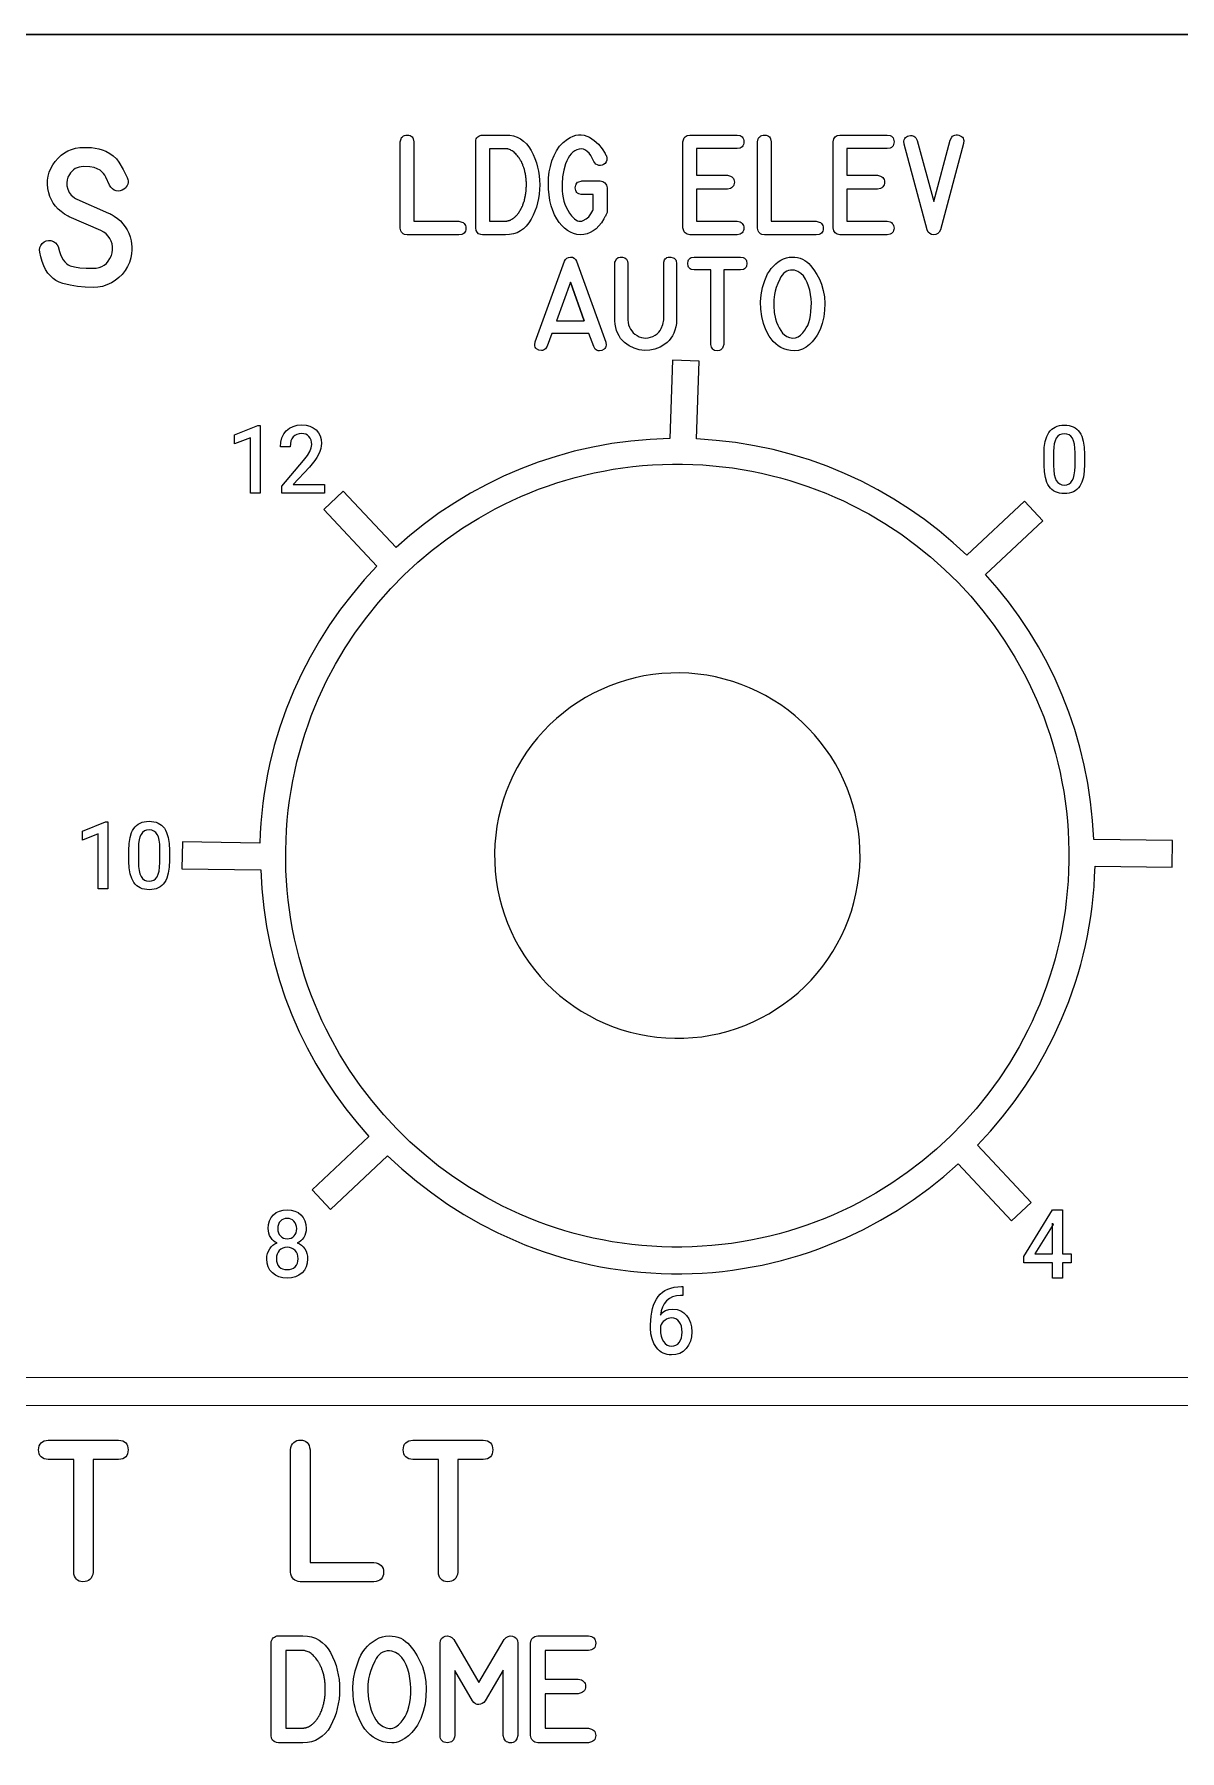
# Model space of a CAD drawing. Extents: x 27 to 704, y 10 to 614.
# Drawn here: x 449.6 to 486.9, y 85.5 to 141.4 of the extents above; entities that cross this region are included whole.
import ezdxf

# ---------------------------------------------------------------- set-up
doc = ezdxf.new("R2010")
doc.units = 0
for name, color, linetype in [('_BACKPANEL', 5, 'CONTINUOUS'), ('_ENGRAVING', 105, 'CONTINUOUS'), ('_TOPLAYER', 1, 'CONTINUOUS')]:
    doc.layers.add(name, color=color, linetype=linetype)

msp = doc.modelspace()

# ---------------------------------------------------------------- linework, layer by layer
at = {"layer": '_BACKPANEL'}
msp.add_lwpolyline([(526.256, 141.41), (526.256, 136.704), (526.256, 127.292), (526.256, 117.879), (526.256, 19.048), (526.256, 9.635), (203.984, 9.635), (203.984, 19.048), (203.984, 117.879), (203.984, 127.292), (203.984, 136.704), (203.984, 141.41)], close=True, dxfattribs=at)
msp.add_lwpolyline([(470.604, 120.616, 0.414214), (464.573, 114.748, 0.414214), (470.44, 108.717, 0.414214), (476.471, 114.585, 0.414214)], format="xyb", close=True, dxfattribs=at)
at = {"layer": '_ENGRAVING'}
for points in [[(461.726, 134.878), (461.638, 134.897), (461.602, 134.915), (461.572, 134.94), (461.546, 134.97), (461.526, 135.007), (461.5, 135.099), (461.5, 137.907), (461.527, 138.007), (461.548, 138.046), (461.575, 138.077), (461.606, 138.102), (461.643, 138.119), (461.685, 138.129), (461.732, 138.131), (461.779, 138.127), (461.82, 138.116), (461.855, 138.098), (461.885, 138.073), (461.909, 138.042), (461.928, 138.004), (461.948, 137.907), (461.948, 135.321), (463.414, 135.323), (463.512, 135.299), (463.551, 135.279), (463.582, 135.253), (463.607, 135.222), (463.624, 135.185), (463.634, 135.143), (463.637, 135.095), (463.633, 135.047), (463.622, 135.006), (463.604, 134.97), (463.58, 134.94), (463.548, 134.915), (463.51, 134.897), (463.412, 134.878)], [(464.182, 138.132), (464.93, 138.132), (465.065, 138.124), (465.191, 138.1), (465.308, 138.061), (465.417, 138.005), (465.517, 137.934), (465.609, 137.846), (465.691, 137.743), (465.765, 137.624), (465.83, 137.495), (465.887, 137.364), (465.934, 137.229), (465.973, 137.09), (466.004, 136.949), (466.026, 136.805), (466.039, 136.657), (466.043, 136.506), (466.039, 136.355), (466.025, 136.207), (466.004, 136.063), (465.973, 135.922), (465.934, 135.783), (465.886, 135.648), (465.829, 135.517), (465.764, 135.388), (465.69, 135.269), (465.607, 135.166), (465.516, 135.078), (465.416, 135.007), (465.308, 134.951), (465.19, 134.912), (465.064, 134.888), (464.93, 134.88), (464.182, 134.88), (464.185, 134.88), (464.182, 134.88), (464.124, 134.889), (464.052, 134.918), (464.001, 134.963), (463.971, 135.026), (463.961, 135.105), (463.959, 135.105), (463.961, 137.91), (463.959, 137.923), (463.965, 137.965), (463.979, 138.003), (464, 138.039), (464.028, 138.071), (464.062, 138.098), (464.099, 138.117), (464.14, 138.128), (464.183, 138.132)], [(467.41, 136.19), (467.395, 136.192), (467.311, 136.214), (467.277, 136.234), (467.25, 136.259), (467.229, 136.289), (467.214, 136.325), (467.202, 136.412), (467.214, 136.5), (467.229, 136.536), (467.25, 136.566), (467.277, 136.591), (467.311, 136.61), (467.395, 136.633), (467.41, 136.636), (467.424, 136.636), (468.01, 136.636), (468.054, 136.632), (468.096, 136.62), (468.133, 136.599), (468.168, 136.57), (468.197, 136.536), (468.217, 136.498), (468.23, 136.457), (468.234, 136.412), (468.234, 135.607), (468.215, 135.566), (468.204, 135.54), (468.193, 135.517), (468.18, 135.493), (468.167, 135.469), (468.156, 135.445), (468.143, 135.421), (468.129, 135.398), (468.05, 135.275), (467.966, 135.169), (467.877, 135.08), (467.784, 135.007), (467.686, 134.952), (467.583, 134.913), (467.476, 134.891), (467.364, 134.885), (467.252, 134.896), (467.144, 134.922), (467.041, 134.964), (466.943, 135.021), (466.849, 135.093), (466.76, 135.181), (466.675, 135.284), (466.595, 135.402), (466.526, 135.53), (466.466, 135.672), (466.416, 135.83), (466.376, 136.003), (466.346, 136.185), (466.329, 136.369), (466.325, 136.554), (466.333, 136.742), (466.355, 136.928), (466.391, 137.11), (466.442, 137.287), (466.508, 137.46), (466.591, 137.621), (466.692, 137.765), (466.811, 137.892), (466.948, 138), (467.039, 138.056), (467.129, 138.097), (467.219, 138.125), (467.308, 138.139), (467.397, 138.139), (467.485, 138.126), (467.572, 138.099), (467.659, 138.058), (467.821, 137.954), (467.962, 137.83), (468.08, 137.687), (468.177, 137.526), (468.189, 137.5), (468.199, 137.478), (468.212, 137.454), (468.229, 137.382), (468.228, 137.317), (468.209, 137.259), (468.17, 137.208), (468.123, 137.17), (468.074, 137.146), (468.023, 137.136), (467.97, 137.14), (467.919, 137.157), (467.875, 137.184), (467.836, 137.221), (467.804, 137.268), (467.755, 137.375), (467.704, 137.466), (467.649, 137.541), (467.591, 137.599), (467.529, 137.641), (467.465, 137.667), (467.396, 137.677), (467.325, 137.67), (467.254, 137.65), (467.187, 137.618), (467.126, 137.575), (467.068, 137.521), (467.016, 137.455), (466.968, 137.378), (466.924, 137.29), (466.886, 137.19), (466.825, 136.983), (466.786, 136.769), (466.769, 136.546), (466.773, 136.316), (466.784, 136.201), (466.803, 136.09), (466.83, 135.982), (466.864, 135.879), (466.906, 135.778), (466.956, 135.682), (467.013, 135.59), (467.078, 135.501), (467.173, 135.4), (467.22, 135.365), (467.268, 135.34), (467.316, 135.326), (467.365, 135.322), (467.413, 135.328), (467.462, 135.345), (467.555, 135.398), (467.637, 135.47), (467.709, 135.561), (467.77, 135.671), (467.788, 135.706), (467.788, 136.19)], [(472.468, 137.689), (471.152, 137.689), (471.152, 136.82), (472.155, 136.82), (472.254, 136.794), (472.293, 136.773), (472.324, 136.747), (472.349, 136.716), (472.366, 136.681), (472.377, 136.64), (472.38, 136.594), (472.376, 136.548), (472.366, 136.508), (472.348, 136.472), (472.323, 136.441), (472.292, 136.416), (472.253, 136.395), (472.155, 136.369), (471.152, 136.369), (471.152, 135.326), (472.468, 135.326), (472.566, 135.3), (472.605, 135.279), (472.636, 135.253), (472.661, 135.223), (472.678, 135.188), (472.688, 135.147), (472.692, 135.102), (472.688, 135.057), (472.678, 135.017), (472.661, 134.982), (472.636, 134.951), (472.605, 134.926), (472.566, 134.906), (472.468, 134.88), (470.931, 134.88), (470.842, 134.903), (470.806, 134.923), (470.775, 134.949), (470.75, 134.98), (470.73, 135.016), (470.705, 135.105), (470.705, 137.91), (470.731, 138.002), (470.751, 138.039), (470.777, 138.07), (470.808, 138.095), (470.843, 138.114), (470.931, 138.132), (472.468, 138.132), (472.566, 138.112), (472.604, 138.093), (472.636, 138.068), (472.66, 138.037), (472.678, 138), (472.688, 137.958), (472.691, 137.909), (472.688, 137.861), (472.677, 137.818), (472.659, 137.782), (472.635, 137.751), (472.604, 137.727), (472.565, 137.708)], [(473.359, 134.878), (473.272, 134.897), (473.236, 134.915), (473.205, 134.94), (473.179, 134.97), (473.159, 135.007), (473.133, 135.099), (473.133, 137.907), (473.16, 138.007), (473.182, 138.046), (473.208, 138.077), (473.24, 138.102), (473.276, 138.119), (473.318, 138.129), (473.365, 138.131), (473.412, 138.127), (473.453, 138.116), (473.489, 138.098), (473.519, 138.073), (473.543, 138.042), (473.561, 138.004), (473.581, 137.907), (473.581, 135.321), (475.047, 135.323), (475.146, 135.299), (475.184, 135.279), (475.216, 135.253), (475.24, 135.222), (475.257, 135.185), (475.267, 135.143), (475.27, 135.095), (475.266, 135.047), (475.255, 135.006), (475.238, 134.97), (475.213, 134.94), (475.181, 134.915), (475.143, 134.897), (475.046, 134.878)], [(477.355, 137.689), (476.039, 137.689), (476.039, 136.82), (477.043, 136.82), (477.141, 136.794), (477.18, 136.773), (477.212, 136.747), (477.236, 136.716), (477.254, 136.681), (477.264, 136.64), (477.267, 136.594), (477.264, 136.548), (477.253, 136.508), (477.235, 136.472), (477.211, 136.441), (477.179, 136.416), (477.141, 136.395), (477.043, 136.369), (476.039, 136.369), (476.039, 135.326), (477.355, 135.326), (477.453, 135.3), (477.492, 135.279), (477.523, 135.253), (477.548, 135.223), (477.565, 135.188), (477.576, 135.147), (477.579, 135.102), (477.576, 135.057), (477.565, 135.017), (477.548, 134.982), (477.523, 134.951), (477.492, 134.926), (477.453, 134.906), (477.355, 134.88), (475.818, 134.88), (475.73, 134.903), (475.693, 134.923), (475.663, 134.949), (475.637, 134.98), (475.617, 135.016), (475.593, 135.105), (475.593, 137.91), (475.618, 138.002), (475.639, 138.039), (475.664, 138.07), (475.695, 138.095), (475.731, 138.114), (475.818, 138.132), (477.355, 138.132), (477.453, 138.112), (477.492, 138.093), (477.523, 138.068), (477.548, 138.037), (477.565, 138), (477.575, 137.958), (477.579, 137.909), (477.575, 137.861), (477.564, 137.818), (477.547, 137.782), (477.522, 137.751), (477.491, 137.727), (477.453, 137.708)], [(477.903, 137.832), (477.901, 137.934), (477.911, 137.977), (477.928, 138.014), (477.951, 138.046), (477.982, 138.072), (478.019, 138.093), (478.064, 138.108), (478.11, 138.117), (478.153, 138.117), (478.192, 138.11), (478.228, 138.094), (478.26, 138.07), (478.289, 138.037), (478.336, 137.948), (478.871, 135.966), (479.41, 137.967), (479.458, 138.057), (479.487, 138.09), (479.52, 138.113), (479.557, 138.129), (479.597, 138.135), (479.641, 138.134), (479.689, 138.123), (479.735, 138.107), (479.773, 138.085), (479.804, 138.058), (479.827, 138.026), (479.842, 137.99), (479.849, 137.949), (479.842, 137.851), (479.086, 135.045), (479.049, 134.973), (479.001, 134.922), (478.942, 134.891), (478.873, 134.881), (478.803, 134.89), (478.744, 134.92), (478.695, 134.969), (478.655, 135.039)], [(452.008, 135.591), (452.043, 135.575), (452.084, 135.555), (452.119, 135.535), (452.154, 135.514), (452.191, 135.492), (452.296, 135.416), (452.39, 135.334), (452.475, 135.244), (452.548, 135.147), (452.611, 135.043), (452.664, 134.932), (452.706, 134.814), (452.737, 134.689), (452.753, 134.588), (452.762, 134.486), (452.762, 134.382), (452.755, 134.276), (452.728, 134.128), (452.684, 133.984), (452.622, 133.847), (452.542, 133.715), (452.448, 133.594), (452.342, 133.487), (452.225, 133.395), (452.097, 133.317), (451.952, 133.251), (451.804, 133.203), (451.654, 133.175), (451.501, 133.165), (451.245, 133.174), (450.995, 133.199), (450.751, 133.24), (450.513, 133.298), (450.399, 133.338), (450.294, 133.392), (450.198, 133.46), (450.11, 133.542), (450.03, 133.638), (449.958, 133.748), (449.896, 133.871), (449.841, 134.009), (449.801, 134.16), (449.77, 134.317), (449.762, 134.395), (449.773, 134.468), (449.802, 134.536), (449.849, 134.6), (449.909, 134.652), (449.975, 134.685), (450.049, 134.699), (450.129, 134.694), (450.21, 134.667), (450.279, 134.621), (450.333, 134.557), (450.374, 134.475), (450.381, 134.455), (450.41, 134.34), (450.445, 134.237), (450.484, 134.147), (450.528, 134.068), (450.577, 134.002), (450.632, 133.948), (450.691, 133.907), (450.755, 133.877), (450.901, 133.837), (451.074, 133.809), (451.272, 133.794), (451.497, 133.792), (451.602, 133.799), (451.698, 133.818), (451.786, 133.85), (451.865, 133.895), (451.936, 133.953), (451.998, 134.023), (452.052, 134.107), (452.097, 134.203), (452.125, 134.295), (452.138, 134.389), (452.136, 134.485), (452.119, 134.583), (452.089, 134.678), (452.046, 134.764), (451.992, 134.842), (451.925, 134.912), (451.85, 134.966), (451.756, 135.017), (450.723, 135.47), (450.689, 135.488), (450.568, 135.558), (450.46, 135.636), (450.363, 135.721), (450.279, 135.812), (450.206, 135.911), (450.145, 136.016), (450.097, 136.129), (450.06, 136.249), (450.03, 136.39), (450.017, 136.527), (450.019, 136.661), (450.037, 136.791), (450.071, 136.917), (450.121, 137.04), (450.187, 137.159), (450.268, 137.274), (450.362, 137.381), (450.462, 137.473), (450.569, 137.551), (450.683, 137.615), (450.804, 137.664), (450.932, 137.7), (451.067, 137.721), (451.209, 137.728), (451.454, 137.721), (451.686, 137.678), (451.799, 137.649), (451.912, 137.605), (452.044, 137.533), (452.16, 137.449), (452.259, 137.353), (452.342, 137.244), (452.485, 137.005), (452.612, 136.746), (452.632, 136.688), (452.64, 136.635), (452.639, 136.584), (452.629, 136.536), (452.61, 136.49), (452.583, 136.441), (452.554, 136.405), (452.507, 136.365), (452.448, 136.331), (452.386, 136.311), (452.321, 136.306), (452.253, 136.316), (452.188, 136.339), (452.131, 136.376), (452.082, 136.428), (452.041, 136.494), (451.917, 136.759), (451.881, 136.823), (451.838, 136.882), (451.789, 136.935), (451.733, 136.983), (451.638, 137.035), (451.537, 137.072), (451.392, 137.097), (451.187, 137.103), (451.114, 137.098), (451.046, 137.086), (450.982, 137.065), (450.923, 137.036), (450.868, 137), (450.817, 136.956), (450.771, 136.904), (450.729, 136.845), (450.684, 136.761), (450.656, 136.672), (450.644, 136.579), (450.649, 136.481), (450.675, 136.364), (450.723, 136.261), (450.791, 136.172), (450.881, 136.097), (450.901, 136.083), (450.926, 136.068), (450.95, 136.057), (450.977, 136.046)], [(464.93, 135.328), (464.936, 135.328), (464.944, 135.328), (464.949, 135.328), (464.957, 135.329), (464.964, 135.33), (464.973, 135.331), (464.979, 135.332), (464.987, 135.332), (464.993, 135.333), (465.001, 135.334), (465.014, 135.337), (465.02, 135.34), (465.028, 135.344), (465.035, 135.344), (465.044, 135.347), (465.05, 135.348), (465.058, 135.351), (465.073, 135.358), (465.088, 135.364), (465.095, 135.367), (465.103, 135.371), (465.115, 135.378), (465.131, 135.386), (465.138, 135.39), (465.146, 135.396), (465.16, 135.405), (465.167, 135.409), (465.176, 135.415), (465.182, 135.42), (465.19, 135.426), (465.196, 135.43), (465.204, 135.436), (465.22, 135.448), (465.233, 135.461), (465.239, 135.467), (465.247, 135.475), (465.254, 135.482), (465.262, 135.49), (465.276, 135.502), (465.282, 135.509), (465.29, 135.517), (465.296, 135.524), (465.304, 135.533), (465.317, 135.548), (465.331, 135.566), (465.344, 135.583), (465.35, 135.592), (465.358, 135.601), (465.364, 135.61), (465.371, 135.62), (465.377, 135.63), (465.384, 135.64), (465.397, 135.66), (465.402, 135.67), (465.409, 135.68), (465.415, 135.691), (465.422, 135.701), (465.431, 135.721), (465.437, 135.733), (465.444, 135.745), (465.45, 135.756), (465.457, 135.768), (465.461, 135.779), (465.466, 135.791), (465.478, 135.815), (465.489, 135.841), (465.493, 135.853), (465.498, 135.866), (465.502, 135.879), (465.508, 135.893), (465.516, 135.918), (465.52, 135.931), (465.525, 135.945), (465.533, 135.972), (465.543, 135.999), (465.545, 136.013), (465.549, 136.028), (465.552, 136.041), (465.557, 136.057), (465.559, 136.068), (465.563, 136.084), (465.568, 136.114), (465.57, 136.127), (465.574, 136.142), (465.576, 136.156), (465.579, 136.171), (465.584, 136.201), (465.586, 136.215), (465.59, 136.231), (465.593, 136.261), (465.594, 136.275), (465.597, 136.292), (465.6, 136.322), (465.601, 136.352), (465.603, 136.384), (465.605, 136.414), (465.605, 136.429), (465.608, 136.446), (465.609, 136.459), (465.609, 136.476), (465.609, 136.49), (465.609, 136.506), (465.609, 136.521), (465.609, 136.536), (465.609, 136.551), (465.608, 136.568), (465.608, 136.582), (465.608, 136.598), (465.605, 136.63), (465.603, 136.658), (465.6, 136.692), (465.598, 136.72), (465.595, 136.751), (465.593, 136.765), (465.592, 136.781), (465.586, 136.811), (465.582, 136.824), (465.581, 136.84), (465.576, 136.87), (465.571, 136.9), (465.563, 136.928), (465.559, 136.955), (465.554, 136.969), (465.551, 136.984), (465.546, 136.998), (465.543, 137.013), (465.535, 137.04), (465.527, 137.067), (465.521, 137.079), (465.517, 137.092), (465.508, 137.119), (465.498, 137.144), (465.493, 137.156), (465.489, 137.17), (465.482, 137.181), (465.478, 137.194), (465.466, 137.217), (465.457, 137.24), (465.446, 137.264), (465.439, 137.274), (465.435, 137.284), (465.422, 137.306), (465.409, 137.327), (465.402, 137.337), (465.397, 137.348), (465.384, 137.367), (465.377, 137.376), (465.373, 137.386), (465.346, 137.422), (465.32, 137.457), (465.292, 137.489), (465.263, 137.519), (465.236, 137.546), (465.206, 137.57), (465.176, 137.594), (465.146, 137.614), (465.117, 137.632), (465.088, 137.646), (465.058, 137.657), (465.028, 137.668), (465.014, 137.672), (465.001, 137.678), (464.973, 137.683), (464.944, 137.684), (464.936, 137.684), (464.93, 137.684), (464.406, 137.684), (464.406, 135.328)], [(465.892, 131.394), (466.37, 132.707), (466.849, 134.021), (466.879, 134.08), (466.922, 134.123), (466.977, 134.148), (467.044, 134.158), (467.111, 134.15), (467.166, 134.124), (467.209, 134.081), (467.24, 134.021), (468.196, 131.386), (468.204, 131.29), (468.199, 131.25), (468.186, 131.213), (468.167, 131.182), (468.14, 131.155), (468.067, 131.115), (467.986, 131.1), (467.949, 131.104), (467.914, 131.116), (467.882, 131.135), (467.853, 131.162), (467.801, 131.24), (467.647, 131.666), (466.433, 131.666), (466.284, 131.251), (466.231, 131.172), (466.201, 131.145), (466.168, 131.126), (466.133, 131.115), (466.096, 131.111), (466.013, 131.128), (465.939, 131.169), (465.913, 131.195), (465.895, 131.227), (465.883, 131.262), (465.879, 131.302)], [(470.498, 132.112), (470.498, 132.082), (470.492, 131.993), (470.472, 131.882), (470.445, 131.78), (470.41, 131.684), (470.367, 131.596), (470.316, 131.516), (470.258, 131.443), (470.192, 131.378), (470.118, 131.32), (469.959, 131.226), (469.796, 131.161), (469.627, 131.125), (469.453, 131.117), (469.28, 131.139), (469.115, 131.189), (468.957, 131.267), (468.807, 131.374), (468.738, 131.438), (468.678, 131.51), (468.625, 131.588), (468.581, 131.673), (468.546, 131.765), (468.519, 131.863), (468.5, 131.969), (468.489, 132.082), (468.489, 132.112), (468.489, 133.949), (468.493, 133.991), (468.506, 134.029), (468.547, 134.096), (468.601, 134.139), (468.666, 134.158), (468.743, 134.153), (468.816, 134.128), (468.868, 134.086), (468.899, 134.026), (468.909, 133.949), (468.909, 132.112), (468.919, 132.029), (468.937, 131.951), (468.962, 131.879), (468.996, 131.812), (469.038, 131.751), (469.087, 131.695), (469.145, 131.644), (469.211, 131.599), (469.281, 131.562), (469.353, 131.536), (469.425, 131.522), (469.498, 131.518), (469.572, 131.525), (469.646, 131.544), (469.722, 131.573), (469.799, 131.614), (469.864, 131.658), (469.919, 131.708), (469.965, 131.764), (470.002, 131.826), (470.054, 131.962), (470.079, 132.112), (470.079, 133.949), (470.082, 133.989), (470.109, 134.068), (470.13, 134.098), (470.155, 134.122), (470.186, 134.14), (470.221, 134.151), (470.307, 134.155), (470.39, 134.135), (470.423, 134.117), (470.45, 134.094), (470.471, 134.066), (470.486, 134.032), (470.498, 133.949)], [(471.617, 131.315), (471.617, 133.737), (471.07, 133.737), (470.979, 133.757), (470.943, 133.775), (470.914, 133.798), (470.891, 133.827), (470.875, 133.861), (470.862, 133.947), (470.875, 134.032), (470.892, 134.067), (470.914, 134.096), (470.944, 134.12), (470.979, 134.138), (471.07, 134.158), (472.582, 134.158), (472.672, 134.138), (472.708, 134.12), (472.737, 134.097), (472.759, 134.068), (472.775, 134.033), (472.789, 133.947), (472.776, 133.861), (472.76, 133.826), (472.737, 133.797), (472.708, 133.774), (472.673, 133.756), (472.582, 133.737), (472.037, 133.737), (472.037, 131.315), (472.01, 131.222), (471.99, 131.186), (471.965, 131.157), (471.935, 131.134), (471.9, 131.118), (471.817, 131.106), (471.735, 131.12), (471.702, 131.137), (471.674, 131.16), (471.652, 131.189), (471.635, 131.224)], [(475.215, 133.28), (475.273, 133.072), (475.31, 132.859), (475.325, 132.643), (475.319, 132.423), (475.291, 132.206), (475.241, 131.999), (475.169, 131.801), (475.075, 131.613), (475.003, 131.503), (474.918, 131.402), (474.822, 131.309), (474.713, 131.225), (474.595, 131.158), (474.472, 131.118), (474.342, 131.103), (474.206, 131.113), (474.097, 131.138), (473.994, 131.173), (473.898, 131.217), (473.808, 131.271), (473.725, 131.334), (473.648, 131.408), (473.578, 131.491), (473.515, 131.584), (473.408, 131.786), (473.326, 131.998), (473.27, 132.222), (473.24, 132.457), (473.235, 132.695), (473.255, 132.931), (473.3, 133.164), (473.37, 133.393), (473.414, 133.503), (473.464, 133.606), (473.521, 133.7), (473.583, 133.787), (473.652, 133.866), (473.727, 133.937), (473.808, 134.001), (473.895, 134.056), (473.984, 134.101), (474.075, 134.132), (474.168, 134.151), (474.263, 134.158), (474.353, 134.153), (474.438, 134.14), (474.519, 134.119), (474.596, 134.089), (474.669, 134.05), (474.737, 134.002), (474.802, 133.946), (474.862, 133.881), (474.971, 133.74), (475.066, 133.593), (475.148, 133.439)], [(474.275, 133.734), (474.208, 133.73), (474.146, 133.716), (474.088, 133.693), (474.034, 133.661), (473.984, 133.619), (473.939, 133.568), (473.897, 133.509), (473.86, 133.439), (473.796, 133.297), (473.745, 133.166), (473.707, 133.045), (473.682, 132.936), (473.663, 132.768), (473.661, 132.568), (473.68, 132.353), (473.724, 132.141), (473.755, 132.038), (473.793, 131.94), (473.837, 131.848), (473.889, 131.761), (473.948, 131.683), (474.016, 131.62), (474.093, 131.571), (474.178, 131.537), (474.279, 131.517), (474.372, 131.525), (474.459, 131.559), (474.538, 131.619), (474.609, 131.695), (474.671, 131.772), (474.723, 131.852), (474.767, 131.934), (474.803, 132.027), (474.833, 132.133), (474.857, 132.252), (474.875, 132.384), (474.885, 132.524), (474.886, 132.663), (474.878, 132.802), (474.861, 132.941), (474.835, 133.077), (474.798, 133.205), (474.752, 133.327), (474.695, 133.442), (474.627, 133.543), (474.545, 133.624), (474.451, 133.685), (474.343, 133.726)], [(467.495, 132.085), (467.042, 133.337), (466.586, 132.085)], [(467.042, 133.337), (467.495, 132.085)], [(470.362, 130.799), (470.28, 128.247), (469.64, 128.221), (469.009, 128.166), (468.386, 128.082), (467.773, 127.971), (467.169, 127.833), (466.576, 127.668), (465.995, 127.477), (465.425, 127.261), (464.867, 127.02), (464.323, 126.756), (463.792, 126.468), (463.276, 126.157), (462.774, 125.824), (462.289, 125.47), (461.819, 125.095), (461.367, 124.699), (459.644, 126.538), (459.009, 125.941), (460.743, 124.093), (460.327, 123.642), (459.932, 123.173), (459.557, 122.687), (459.204, 122.184), (458.874, 121.665), (458.566, 121.13), (458.283, 120.581), (458.024, 120.017), (457.79, 119.44), (457.583, 118.849), (457.402, 118.247), (457.249, 117.633), (457.183, 117.322), (457.124, 117.008), (457.073, 116.692), (457.029, 116.373), (456.992, 116.051), (456.963, 115.728), (456.941, 115.402), (456.928, 115.074), (454.408, 115.112), (454.394, 114.241), (456.961, 114.202), (456.996, 113.58), (457.058, 112.966), (457.148, 112.36), (457.263, 111.763), (457.404, 111.175), (457.57, 110.598), (457.76, 110.031), (457.974, 109.476), (458.212, 108.933), (458.473, 108.403), (458.755, 107.886), (459.06, 107.382), (459.386, 106.893), (459.732, 106.419), (460.098, 105.961), (460.484, 105.518), (458.632, 103.782), (459.229, 103.147), (461.089, 104.893), (461.55, 104.467), (462.029, 104.063), (462.527, 103.68), (463.042, 103.319), (463.573, 102.982), (464.121, 102.669), (464.684, 102.381), (465.262, 102.118), (465.556, 101.997), (465.854, 101.883), (466.155, 101.775), (466.459, 101.674), (466.767, 101.581), (467.077, 101.494), (467.391, 101.415), (467.707, 101.344), (468.027, 101.279), (468.349, 101.223), (468.674, 101.174), (469.001, 101.133), (469.331, 101.1), (469.663, 101.075), (469.997, 101.058), (470.334, 101.049), (470.67, 101.048), (471.005, 101.056), (471.337, 101.072), (471.667, 101.096), (471.995, 101.128), (472.321, 101.168), (472.644, 101.216), (472.964, 101.271), (473.282, 101.334), (473.597, 101.404), (473.91, 101.482), (474.219, 101.566), (474.526, 101.658), (474.829, 101.757), (475.13, 101.863), (475.427, 101.976), (476.011, 102.222), (476.582, 102.494), (477.137, 102.791), (477.678, 103.113), (478.202, 103.458), (478.709, 103.826), (479.199, 104.217), (479.671, 104.628), (481.408, 102.778), (482.043, 103.375), (480.297, 105.235), (480.715, 105.688), (481.114, 106.16), (481.491, 106.649), (481.846, 107.156), (482.179, 107.678), (482.488, 108.217), (482.773, 108.77), (483.033, 109.338), (483.267, 109.92), (483.475, 110.514), (483.569, 110.816), (483.656, 111.121), (483.735, 111.429), (483.808, 111.739), (483.874, 112.053), (483.932, 112.369), (483.983, 112.688), (484.026, 113.009), (484.062, 113.333), (484.09, 113.659), (484.11, 113.987), (484.123, 114.318), (486.636, 114.289), (486.646, 115.16), (484.078, 115.19), (484.041, 115.808), (483.976, 116.418), (483.885, 117.021), (483.769, 117.614), (483.627, 118.198), (483.461, 118.772), (483.27, 119.334), (483.056, 119.886), (482.819, 120.426), (482.559, 120.953), (482.277, 121.467), (481.974, 121.968), (481.65, 122.454), (481.305, 122.925), (480.94, 123.381), (480.556, 123.821), (482.42, 125.571), (481.823, 126.206), (479.947, 124.446), (479.506, 124.853), (479.048, 125.24), (478.573, 125.607), (478.082, 125.953), (477.575, 126.277), (477.053, 126.579), (476.517, 126.858), (475.967, 127.113), (475.405, 127.344), (474.829, 127.551), (474.242, 127.732), (473.644, 127.887), (473.035, 128.015), (472.416, 128.116), (471.788, 128.189), (471.15, 128.233), (471.232, 130.772)], [(456.943, 126.465), (456.625, 126.465), (456.625, 128.276), (456.105, 128.074), (456.105, 128.372), (456.868, 128.674), (456.943, 128.674)], [(459.031, 126.465), (457.642, 126.465), (457.642, 126.702), (458.352, 127.533), (458.481, 127.698), (458.562, 127.828), (458.605, 127.942), (458.62, 128.058), (458.614, 128.132), (458.598, 128.199), (458.57, 128.259), (458.531, 128.312), (458.484, 128.355), (458.428, 128.385), (458.365, 128.404), (458.295, 128.41), (458.211, 128.403), (458.136, 128.383), (458.072, 128.35), (458.018, 128.304), (457.975, 128.243), (457.944, 128.168), (457.926, 128.078), (457.919, 127.974), (457.603, 127.974), (457.615, 128.133), (457.65, 128.275), (457.709, 128.398), (457.792, 128.502), (457.894, 128.586), (458.012, 128.645), (458.146, 128.681), (458.295, 128.693), (458.435, 128.683), (458.559, 128.652), (458.669, 128.6), (458.763, 128.528), (458.839, 128.438), (458.894, 128.336), (458.926, 128.22), (458.937, 128.09), (458.931, 128.007), (458.913, 127.919), (458.882, 127.828), (458.84, 127.733), (458.785, 127.635), (458.718, 127.533), (458.547, 127.318), (458.011, 126.747), (459.031, 126.747)], [(483.783, 127.413), (483.773, 127.188), (483.743, 126.993), (483.693, 126.829), (483.661, 126.757), (483.624, 126.694), (483.581, 126.638), (483.533, 126.589), (483.479, 126.548), (483.419, 126.514), (483.354, 126.488), (483.283, 126.469), (483.206, 126.458), (483.124, 126.454), (483.043, 126.458), (482.967, 126.469), (482.897, 126.487), (482.832, 126.513), (482.773, 126.546), (482.719, 126.586), (482.671, 126.633), (482.628, 126.688), (482.59, 126.75), (482.557, 126.819), (482.506, 126.977), (482.474, 127.163), (482.461, 127.377), (482.461, 127.735), (482.471, 127.958), (482.501, 128.15), (482.551, 128.313), (482.583, 128.384), (482.621, 128.446), (482.663, 128.502), (482.712, 128.55), (482.766, 128.59), (482.825, 128.623), (482.891, 128.649), (482.962, 128.667), (483.039, 128.679), (483.121, 128.682), (483.203, 128.679), (483.279, 128.668), (483.349, 128.65), (483.414, 128.625), (483.474, 128.593), (483.528, 128.554), (483.576, 128.507), (483.619, 128.454), (483.656, 128.393), (483.689, 128.323), (483.74, 128.159), (483.771, 127.962), (483.783, 127.732)], [(483.471, 127.78), (483.466, 127.934), (483.45, 128.065), (483.424, 128.173), (483.386, 128.257), (483.338, 128.321), (483.278, 128.366), (483.205, 128.394), (483.121, 128.403), (483.038, 128.394), (482.966, 128.367), (482.907, 128.321), (482.859, 128.258), (482.822, 128.177), (482.796, 128.079), (482.78, 127.963), (482.773, 127.83), (482.773, 127.371), (482.779, 127.215), (482.795, 127.082), (482.823, 126.972), (482.861, 126.884), (482.911, 126.818), (482.971, 126.77), (483.042, 126.742), (483.124, 126.732), (483.205, 126.741), (483.275, 126.768), (483.334, 126.813), (483.382, 126.876), (483.419, 126.959), (483.447, 127.064), (483.464, 127.191), (483.471, 127.341)], [(470.696, 127.413), (471.025, 127.405), (471.352, 127.388), (471.677, 127.363), (471.999, 127.33), (472.319, 127.289), (472.636, 127.24), (472.951, 127.184), (473.263, 127.119), (473.572, 127.048), (473.878, 126.969), (474.181, 126.882), (474.481, 126.789), (474.777, 126.688), (475.07, 126.58), (475.36, 126.466), (475.646, 126.344), (475.929, 126.216), (476.208, 126.081), (476.754, 125.793), (477.283, 125.479), (477.796, 125.14), (478.291, 124.778), (478.767, 124.393), (479.224, 123.986), (479.661, 123.558), (480.077, 123.11), (480.471, 122.642), (480.843, 122.155), (481.191, 121.651), (481.516, 121.129), (481.815, 120.591), (481.956, 120.316), (482.089, 120.037), (482.216, 119.755), (482.337, 119.469), (482.45, 119.18), (482.557, 118.887), (482.657, 118.591), (482.749, 118.292), (482.834, 117.99), (482.912, 117.685), (482.983, 117.376), (483.046, 117.066), (483.102, 116.752), (483.15, 116.436), (483.19, 116.118), (483.222, 115.797), (483.246, 115.474), (483.262, 115.148), (483.27, 114.821), (483.27, 114.492), (483.261, 114.162), (483.244, 113.835), (483.219, 113.511), (483.186, 113.188), (483.145, 112.869), (483.096, 112.551), (483.04, 112.237), (482.976, 111.925), (482.904, 111.616), (482.825, 111.31), (482.739, 111.007), (482.645, 110.707), (482.544, 110.411), (482.437, 110.117), (482.322, 109.828), (482.2, 109.542), (482.072, 109.259), (481.938, 108.98), (481.649, 108.435), (481.334, 107.905), (480.996, 107.392), (480.634, 106.897), (480.249, 106.421), (479.842, 105.964), (479.414, 105.528), (478.965, 105.112), (478.497, 104.718), (478.01, 104.346), (477.506, 103.997), (476.984, 103.673), (476.446, 103.374), (476.171, 103.234), (475.892, 103.1), (475.61, 102.973), (475.324, 102.853), (475.035, 102.739), (474.742, 102.632), (474.446, 102.533), (474.147, 102.44), (473.844, 102.355), (473.539, 102.277), (473.231, 102.206), (472.92, 102.143), (472.607, 102.088), (472.291, 102.04), (471.972, 102), (471.651, 101.968), (471.328, 101.943), (471.003, 101.927), (470.675, 101.919), (470.346, 101.92), (470.017, 101.928), (469.69, 101.945), (469.365, 101.97), (469.043, 102.003), (468.723, 102.044), (468.406, 102.093), (468.091, 102.15), (467.779, 102.214), (467.47, 102.285), (467.164, 102.364), (466.861, 102.451), (466.562, 102.544), (466.265, 102.645), (465.972, 102.753), (465.682, 102.867), (465.396, 102.989), (465.114, 103.117), (464.835, 103.252), (464.289, 103.541), (463.759, 103.855), (463.247, 104.193), (462.752, 104.555), (462.276, 104.94), (461.819, 105.347), (461.382, 105.775), (460.966, 106.223), (460.572, 106.691), (460.2, 107.178), (459.852, 107.682), (459.528, 108.204), (459.228, 108.742), (459.088, 109.017), (458.954, 109.296), (458.827, 109.578), (458.707, 109.864), (458.594, 110.153), (458.487, 110.446), (458.387, 110.742), (458.295, 111.041), (458.209, 111.343), (458.131, 111.649), (458.061, 111.957), (457.998, 112.268), (457.942, 112.581), (457.894, 112.897), (457.854, 113.216), (457.822, 113.536), (457.798, 113.86), (457.782, 114.185), (457.774, 114.512), (457.774, 114.842), (457.783, 115.171), (457.8, 115.498), (457.825, 115.822), (457.858, 116.145), (457.899, 116.465), (457.948, 116.782), (458.004, 117.097), (458.068, 117.408), (458.14, 117.717), (458.219, 118.023), (458.305, 118.326), (458.399, 118.626), (458.5, 118.923), (458.607, 119.216), (458.722, 119.506), (458.843, 119.792), (458.971, 120.074), (459.106, 120.353), (459.395, 120.899), (459.709, 121.428), (460.048, 121.941), (460.41, 122.436), (460.795, 122.912), (461.201, 123.369), (461.629, 123.806), (462.078, 124.222), (462.546, 124.616), (463.032, 124.987), (463.537, 125.336), (464.059, 125.66), (464.597, 125.959), (464.871, 126.1), (465.15, 126.233), (465.432, 126.36), (465.718, 126.481), (466.008, 126.594), (466.3, 126.701), (466.596, 126.8), (466.896, 126.893), (467.198, 126.978), (467.503, 127.056), (467.811, 127.127), (468.122, 127.19), (468.435, 127.246), (468.751, 127.293), (469.07, 127.333), (469.391, 127.366), (469.714, 127.39), (470.039, 127.406), (470.367, 127.414)], [(451.984, 113.585), (451.671, 113.585), (451.671, 115.371), (451.158, 115.173), (451.158, 115.466), (451.911, 115.764), (451.984, 115.764)], [(453.988, 114.514), (453.978, 114.289), (453.948, 114.094), (453.898, 113.929), (453.866, 113.858), (453.828, 113.795), (453.786, 113.739), (453.737, 113.69), (453.683, 113.649), (453.623, 113.615), (453.558, 113.589), (453.487, 113.57), (453.411, 113.559), (453.328, 113.555), (453.247, 113.559), (453.172, 113.57), (453.102, 113.588), (453.037, 113.614), (452.978, 113.647), (452.924, 113.687), (452.875, 113.734), (452.832, 113.789), (452.795, 113.851), (452.762, 113.92), (452.71, 114.078), (452.679, 114.264), (452.666, 114.478), (452.666, 114.836), (452.676, 115.059), (452.706, 115.251), (452.756, 115.414), (452.788, 115.484), (452.825, 115.547), (452.868, 115.603), (452.916, 115.65), (452.97, 115.691), (453.03, 115.724), (453.095, 115.75), (453.166, 115.768), (453.243, 115.779), (453.326, 115.783), (453.407, 115.78), (453.483, 115.769), (453.554, 115.751), (453.619, 115.726), (453.678, 115.694), (453.732, 115.655), (453.781, 115.608), (453.823, 115.555), (453.861, 115.494), (453.894, 115.424), (453.944, 115.26), (453.976, 115.063), (453.988, 114.832)], [(453.676, 114.881), (453.671, 115.035), (453.655, 115.166), (453.628, 115.274), (453.591, 115.358), (453.543, 115.422), (453.482, 115.467), (453.41, 115.495), (453.326, 115.504), (453.242, 115.495), (453.171, 115.468), (453.111, 115.422), (453.064, 115.359), (453.027, 115.278), (453.001, 115.18), (452.984, 115.064), (452.978, 114.931), (452.978, 114.472), (452.984, 114.316), (453, 114.183), (453.027, 114.073), (453.066, 113.985), (453.115, 113.919), (453.175, 113.871), (453.246, 113.843), (453.328, 113.833), (453.409, 113.842), (453.479, 113.869), (453.538, 113.914), (453.586, 113.977), (453.624, 114.06), (453.651, 114.165), (453.669, 114.292), (453.676, 114.442)], [(458.442, 102.524), (458.436, 102.443), (458.421, 102.367), (458.395, 102.295), (458.358, 102.227), (458.314, 102.168), (458.264, 102.119), (458.209, 102.08), (458.149, 102.052), (458.219, 102.021), (458.283, 101.979), (458.341, 101.925), (458.392, 101.859), (458.434, 101.785), (458.464, 101.706), (458.482, 101.622), (458.488, 101.534), (458.477, 101.398), (458.442, 101.276), (458.385, 101.169), (458.304, 101.076), (458.205, 101.002), (458.092, 100.948), (457.964, 100.916), (457.822, 100.906), (457.679, 100.916), (457.551, 100.948), (457.438, 101.002), (457.34, 101.077), (457.26, 101.17), (457.203, 101.277), (457.168, 101.398), (457.157, 101.534), (457.163, 101.622), (457.18, 101.705), (457.21, 101.785), (457.251, 101.859), (457.301, 101.926), (457.358, 101.981), (457.421, 102.023), (457.491, 102.054), (457.432, 102.081), (457.377, 102.12), (457.328, 102.169), (457.285, 102.228), (457.25, 102.296), (457.224, 102.367), (457.209, 102.444), (457.204, 102.524), (457.214, 102.657), (457.247, 102.775), (457.3, 102.879), (457.375, 102.969), (457.467, 103.041), (457.572, 103.092), (457.69, 103.123), (457.822, 103.134), (457.953, 103.123), (458.072, 103.092), (458.177, 103.041), (458.27, 102.968), (458.345, 102.879), (458.399, 102.775), (458.431, 102.657)], [(457.822, 102.854), (457.757, 102.849), (457.698, 102.832), (457.646, 102.804), (457.6, 102.765), (457.563, 102.716), (457.537, 102.659), (457.521, 102.594), (457.516, 102.52), (457.521, 102.449), (457.537, 102.385), (457.562, 102.329), (457.599, 102.28), (457.644, 102.241), (457.696, 102.213), (457.756, 102.196), (457.822, 102.19), (457.889, 102.196), (457.949, 102.213), (458.001, 102.241), (458.046, 102.281), (458.083, 102.33), (458.109, 102.386), (458.124, 102.449), (458.13, 102.52), (458.124, 102.591), (458.108, 102.655), (458.081, 102.711), (458.043, 102.761), (457.996, 102.802), (457.944, 102.831), (457.886, 102.848)], [(483.059, 101.695), (483.344, 101.695), (483.344, 101.41), (483.059, 101.41), (483.059, 100.906), (482.737, 100.906), (482.737, 101.41), (481.801, 101.41), (481.801, 101.611), (482.735, 103.134), (483.059, 103.134)], [(482.157, 101.695), (482.737, 101.695), (482.737, 102.696), (482.763, 102.656)], [(458.176, 101.54), (458.17, 101.618), (458.152, 101.689), (458.121, 101.752), (458.078, 101.808), (458.025, 101.853), (457.964, 101.885), (457.896, 101.904), (457.82, 101.911), (457.744, 101.905), (457.676, 101.886), (457.616, 101.854), (457.565, 101.809), (457.523, 101.755), (457.493, 101.691), (457.475, 101.62), (457.469, 101.54), (457.475, 101.461), (457.492, 101.39), (457.521, 101.329), (457.561, 101.278), (457.612, 101.237), (457.673, 101.207), (457.743, 101.189), (457.822, 101.184), (457.901, 101.19), (457.971, 101.207), (458.031, 101.237), (458.083, 101.279), (458.124, 101.331), (458.153, 101.392), (458.171, 101.462)], [(470.707, 100.634), (470.707, 100.343), (470.63, 100.343), (470.493, 100.33), (470.371, 100.296), (470.264, 100.24), (470.171, 100.164), (470.095, 100.07), (470.037, 99.962), (469.997, 99.84), (469.975, 99.704), (470.007, 99.749), (470.044, 99.788), (470.087, 99.822), (470.135, 99.849), (470.248, 99.885), (470.382, 99.897), (470.514, 99.884), (470.632, 99.846), (470.736, 99.781), (470.826, 99.691), (470.899, 99.58), (470.951, 99.455), (470.982, 99.316), (470.992, 99.163), (470.981, 99), (470.948, 98.855), (470.892, 98.726), (470.814, 98.613), (470.717, 98.523), (470.662, 98.487), (470.604, 98.458), (470.477, 98.419), (470.335, 98.406), (470.26, 98.41), (470.189, 98.421), (470.122, 98.44), (470.059, 98.467), (469.999, 98.501), (469.943, 98.544), (469.89, 98.593), (469.841, 98.651), (469.759, 98.782), (469.7, 98.93), (469.665, 99.096), (469.653, 99.278), (469.653, 99.382), (469.657, 99.528), (469.669, 99.665), (469.688, 99.794), (469.715, 99.913), (469.749, 100.024), (469.791, 100.126), (469.841, 100.22), (469.899, 100.304), (469.965, 100.38), (470.039, 100.445), (470.121, 100.501), (470.212, 100.547), (470.312, 100.583), (470.42, 100.61), (470.536, 100.627), (470.661, 100.634)], [(470.339, 99.612), (470.279, 99.607), (470.221, 99.592), (470.166, 99.568), (470.113, 99.533), (470.065, 99.492), (470.025, 99.447), (469.994, 99.397), (469.97, 99.343), (469.97, 99.248), (469.977, 99.126), (469.997, 99.018), (470.03, 98.923), (470.076, 98.841), (470.131, 98.775), (470.193, 98.728), (470.261, 98.699), (470.335, 98.69), (470.41, 98.698), (470.478, 98.721), (470.537, 98.761), (470.587, 98.815), (470.627, 98.883), (470.656, 98.962), (470.674, 99.05), (470.679, 99.149), (470.673, 99.249), (470.656, 99.338), (470.626, 99.417), (470.585, 99.485), (470.535, 99.541), (470.477, 99.58), (470.411, 99.604)], [(450.87, 91.336), (450.87, 94.999), (450.044, 94.999), (449.97, 95.01), (449.906, 95.028), (449.852, 95.055), (449.807, 95.091), (449.773, 95.134), (449.749, 95.186), (449.734, 95.247), (449.729, 95.316), (449.734, 95.384), (449.749, 95.445), (449.774, 95.497), (449.808, 95.541), (449.853, 95.577), (449.907, 95.604), (449.97, 95.624), (450.044, 95.634), (452.33, 95.634), (452.403, 95.624), (452.466, 95.605), (452.52, 95.578), (452.564, 95.542), (452.598, 95.498), (452.622, 95.446), (452.637, 95.385), (452.642, 95.316), (452.638, 95.246), (452.623, 95.186), (452.599, 95.133), (452.565, 95.09), (452.521, 95.054), (452.467, 95.027), (452.404, 95.009), (452.33, 94.999), (451.506, 94.999), (451.506, 91.336), (451.489, 91.261), (451.465, 91.196), (451.435, 91.142), (451.397, 91.097), (451.352, 91.063), (451.299, 91.039), (451.24, 91.025), (451.173, 91.021), (451.107, 91.027), (451.049, 91.042), (450.999, 91.067), (450.957, 91.102), (450.924, 91.146), (450.898, 91.2), (450.88, 91.263)], [(458.248, 91.018), (458.183, 91.027), (458.124, 91.045), (458.073, 91.071), (458.03, 91.106), (457.993, 91.149), (457.964, 91.201), (457.943, 91.262), (457.928, 91.332), (457.928, 95.315), (457.944, 95.39), (457.967, 95.456), (457.997, 95.511), (458.034, 95.556), (458.079, 95.591), (458.131, 95.616), (458.191, 95.63), (458.257, 95.633), (458.324, 95.627), (458.382, 95.611), (458.432, 95.586), (458.475, 95.551), (458.509, 95.506), (458.535, 95.452), (458.553, 95.388), (458.564, 95.315), (458.564, 91.647), (460.643, 91.649), (460.718, 91.636), (460.783, 91.616), (460.837, 91.587), (460.882, 91.55), (460.917, 91.506), (460.941, 91.454), (460.955, 91.394), (460.959, 91.326), (460.954, 91.258), (460.938, 91.199), (460.913, 91.148), (460.878, 91.105), (460.833, 91.071), (460.779, 91.045), (460.715, 91.028), (460.641, 91.018)], [(462.743, 91.336), (462.743, 94.999), (461.916, 94.999), (461.842, 95.01), (461.778, 95.028), (461.724, 95.055), (461.68, 95.091), (461.645, 95.134), (461.621, 95.186), (461.606, 95.247), (461.602, 95.316), (461.607, 95.384), (461.622, 95.445), (461.646, 95.497), (461.681, 95.541), (461.725, 95.577), (461.779, 95.604), (461.842, 95.624), (461.916, 95.634), (464.202, 95.634), (464.275, 95.624), (464.338, 95.605), (464.392, 95.578), (464.436, 95.542), (464.47, 95.498), (464.494, 95.446), (464.509, 95.385), (464.514, 95.316), (464.51, 95.246), (464.495, 95.186), (464.471, 95.133), (464.437, 95.09), (464.393, 95.054), (464.339, 95.027), (464.276, 95.009), (464.202, 94.999), (463.378, 94.999), (463.378, 91.336), (463.361, 91.261), (463.338, 91.196), (463.307, 91.142), (463.269, 91.097), (463.224, 91.063), (463.171, 91.039), (463.112, 91.025), (463.046, 91.021), (462.979, 91.027), (462.921, 91.042), (462.871, 91.067), (462.83, 91.102), (462.796, 91.146), (462.77, 91.2), (462.752, 91.263)], [(457.534, 89.258), (458.335, 89.258), (458.48, 89.249), (458.615, 89.224), (458.741, 89.181), (458.857, 89.122), (458.964, 89.045), (459.062, 88.952), (459.151, 88.841), (459.23, 88.714), (459.299, 88.576), (459.36, 88.435), (459.411, 88.29), (459.453, 88.142), (459.485, 87.991), (459.509, 87.836), (459.523, 87.678), (459.527, 87.517), (459.523, 87.355), (459.509, 87.197), (459.485, 87.042), (459.453, 86.891), (459.411, 86.743), (459.359, 86.598), (459.299, 86.457), (459.229, 86.32), (459.15, 86.192), (459.061, 86.082), (458.963, 85.988), (458.856, 85.912), (458.74, 85.852), (458.614, 85.81), (458.479, 85.784), (458.335, 85.776), (457.534, 85.776), (457.538, 85.776), (457.534, 85.776), (457.473, 85.786), (457.396, 85.816), (457.341, 85.865), (457.308, 85.932), (457.298, 86.017), (457.296, 86.017), (457.298, 89.02), (457.296, 89.033), (457.303, 89.078), (457.317, 89.12), (457.34, 89.158), (457.37, 89.192), (457.407, 89.221), (457.446, 89.241), (457.489, 89.254), (457.536, 89.258)], [(462.222, 88.256), (462.288, 88.019), (462.33, 87.776), (462.347, 87.53), (462.34, 87.279), (462.309, 87.031), (462.252, 86.794), (462.17, 86.568), (462.062, 86.354), (461.98, 86.228), (461.883, 86.113), (461.773, 86.007), (461.649, 85.912), (461.515, 85.835), (461.445, 85.808), (461.374, 85.789), (461.301, 85.776), (461.226, 85.772), (461.071, 85.784), (460.946, 85.812), (460.829, 85.851), (460.719, 85.902), (460.616, 85.963), (460.521, 86.036), (460.434, 86.12), (460.354, 86.215), (460.282, 86.321), (460.217, 86.435), (460.16, 86.551), (460.11, 86.671), (460.067, 86.794), (460.031, 86.92), (460.003, 87.049), (459.982, 87.181), (459.968, 87.317), (459.963, 87.589), (459.985, 87.858), (460.037, 88.124), (460.116, 88.385), (460.167, 88.511), (460.224, 88.628), (460.289, 88.736), (460.36, 88.835), (460.439, 88.925), (460.524, 89.006), (460.616, 89.079), (460.716, 89.142), (460.817, 89.193), (460.921, 89.229), (461.027, 89.25), (461.136, 89.258), (461.238, 89.253), (461.335, 89.238), (461.428, 89.213), (461.516, 89.179), (461.599, 89.135), (461.677, 89.08), (461.75, 89.016), (461.819, 88.942), (461.944, 88.781), (462.053, 88.613), (462.145, 88.438)], [(465.332, 86.014), (465.303, 85.91), (465.281, 85.869), (465.253, 85.835), (465.22, 85.809), (465.183, 85.791), (465.14, 85.78), (465.091, 85.776), (465.043, 85.78), (465, 85.792), (464.962, 85.81), (464.93, 85.836), (464.903, 85.869), (464.881, 85.91), (464.852, 86.014), (464.852, 88.137), (464.269, 87.139), (464.221, 87.09), (464.17, 87.054), (464.117, 87.031), (464.061, 87.022), (464.005, 87.027), (463.952, 87.049), (463.903, 87.086), (463.856, 87.139), (463.276, 88.132), (463.278, 86.014), (463.268, 85.958), (463.252, 85.91), (463.231, 85.87), (463.203, 85.837), (463.169, 85.811), (463.13, 85.793), (463.084, 85.782), (463.032, 85.778), (462.981, 85.782), (462.936, 85.793), (462.897, 85.812), (462.864, 85.837), (462.838, 85.871), (462.818, 85.911), (462.804, 85.959), (462.797, 86.014), (462.797, 89.016), (462.813, 89.104), (462.847, 89.172), (462.899, 89.221), (462.969, 89.25), (463.045, 89.258), (463.116, 89.242), (463.183, 89.204), (463.244, 89.142), (464.062, 87.736), (464.888, 89.142), (464.949, 89.204), (465.015, 89.242), (465.086, 89.257), (465.161, 89.249), (465.23, 89.22), (465.282, 89.171), (465.315, 89.104), (465.332, 89.016)], [(467.627, 88.783), (466.218, 88.783), (466.218, 87.853), (467.292, 87.853), (467.398, 87.825), (467.439, 87.802), (467.473, 87.775), (467.499, 87.742), (467.518, 87.704), (467.529, 87.66), (467.533, 87.611), (467.529, 87.562), (467.518, 87.519), (467.499, 87.48), (467.472, 87.448), (467.439, 87.42), (467.397, 87.398), (467.292, 87.37), (466.218, 87.37), (466.218, 86.253), (467.627, 86.253), (467.732, 86.225), (467.773, 86.203), (467.807, 86.176), (467.833, 86.143), (467.852, 86.105), (467.863, 86.062), (467.867, 86.014), (467.863, 85.965), (467.852, 85.922), (467.833, 85.884), (467.807, 85.852), (467.773, 85.825), (467.732, 85.803), (467.627, 85.776), (465.981, 85.776), (465.887, 85.801), (465.848, 85.822), (465.815, 85.85), (465.787, 85.883), (465.766, 85.922), (465.74, 86.017), (465.74, 89.02), (465.767, 89.119), (465.789, 89.158), (465.816, 89.191), (465.849, 89.218), (465.888, 89.238), (465.932, 89.251), (465.981, 89.258), (467.627, 89.258), (467.683, 89.25), (467.732, 89.236), (467.773, 89.215), (467.807, 89.189), (467.833, 89.156), (467.852, 89.116), (467.863, 89.071), (467.866, 89.019), (467.862, 88.967), (467.851, 88.922), (467.832, 88.883), (467.806, 88.85), (467.772, 88.824), (467.731, 88.804), (467.683, 88.79)], [(458.335, 86.255), (458.342, 86.255), (458.351, 86.255), (458.357, 86.256), (458.364, 86.257), (458.372, 86.258), (458.381, 86.258), (458.388, 86.259), (458.397, 86.26), (458.403, 86.261), (458.412, 86.262), (458.425, 86.265), (458.432, 86.268), (458.441, 86.272), (458.448, 86.273), (458.458, 86.275), (458.465, 86.277), (458.473, 86.281), (458.488, 86.287), (458.505, 86.294), (458.512, 86.297), (458.521, 86.301), (458.534, 86.309), (458.551, 86.318), (458.558, 86.322), (458.567, 86.328), (458.582, 86.338), (458.589, 86.343), (458.599, 86.349), (458.606, 86.354), (458.614, 86.36), (458.621, 86.365), (458.629, 86.371), (458.646, 86.384), (458.66, 86.398), (458.667, 86.405), (458.675, 86.413), (458.682, 86.42), (458.691, 86.428), (458.706, 86.442), (458.713, 86.449), (458.721, 86.457), (458.728, 86.465), (458.737, 86.474), (458.75, 86.491), (458.765, 86.51), (458.779, 86.529), (458.786, 86.538), (458.794, 86.547), (458.8, 86.558), (458.808, 86.568), (458.814, 86.579), (458.822, 86.59), (458.835, 86.61), (458.841, 86.621), (458.849, 86.633), (458.855, 86.644), (458.862, 86.655), (458.873, 86.677), (458.879, 86.689), (458.886, 86.702), (458.892, 86.713), (458.9, 86.726), (458.904, 86.738), (458.91, 86.752), (458.922, 86.777), (458.934, 86.804), (458.938, 86.817), (458.944, 86.831), (458.948, 86.845), (458.954, 86.86), (458.963, 86.888), (458.967, 86.901), (458.973, 86.916), (458.981, 86.945), (458.992, 86.974), (458.994, 86.989), (458.998, 87.005), (459.002, 87.019), (459.007, 87.035), (459.009, 87.048), (459.014, 87.064), (459.019, 87.097), (459.021, 87.111), (459.026, 87.127), (459.027, 87.142), (459.031, 87.158), (459.036, 87.19), (459.038, 87.205), (459.043, 87.222), (459.046, 87.255), (459.047, 87.269), (459.049, 87.287), (459.053, 87.319), (459.055, 87.352), (459.056, 87.386), (459.058, 87.418), (459.059, 87.434), (459.061, 87.452), (459.062, 87.466), (459.063, 87.484), (459.063, 87.5), (459.063, 87.517), (459.063, 87.533), (459.063, 87.549), (459.062, 87.565), (459.061, 87.583), (459.061, 87.598), (459.061, 87.615), (459.058, 87.649), (459.056, 87.68), (459.053, 87.716), (459.051, 87.746), (459.048, 87.778), (459.045, 87.794), (459.044, 87.811), (459.038, 87.843), (459.034, 87.858), (459.032, 87.874), (459.027, 87.906), (459.022, 87.938), (459.014, 87.969), (459.009, 87.998), (459.004, 88.012), (459, 88.028), (458.995, 88.043), (458.992, 88.059), (458.983, 88.088), (458.975, 88.117), (458.969, 88.13), (458.964, 88.144), (458.954, 88.173), (458.944, 88.2), (458.938, 88.213), (458.934, 88.227), (458.927, 88.239), (458.922, 88.253), (458.91, 88.278), (458.9, 88.302), (458.888, 88.328), (458.881, 88.339), (458.876, 88.35), (458.862, 88.374), (458.849, 88.396), (458.841, 88.407), (458.835, 88.418), (458.822, 88.438), (458.815, 88.448), (458.81, 88.459), (458.781, 88.498), (458.754, 88.535), (458.723, 88.569), (458.692, 88.601), (458.663, 88.63), (458.631, 88.656), (458.599, 88.681), (458.567, 88.703), (458.536, 88.722), (458.505, 88.737), (458.473, 88.749), (458.441, 88.761), (458.425, 88.765), (458.412, 88.771), (458.381, 88.777), (458.351, 88.778), (458.342, 88.778), (458.335, 88.778), (457.774, 88.778), (457.774, 86.255)], [(461.149, 88.775), (461.073, 88.77), (461.002, 88.754), (460.936, 88.728), (460.874, 88.691), (460.818, 88.643), (460.766, 88.585), (460.718, 88.517), (460.676, 88.438), (460.603, 88.276), (460.545, 88.126), (460.501, 87.989), (460.473, 87.863), (460.45, 87.672), (460.449, 87.444), (460.471, 87.198), (460.52, 86.956), (460.556, 86.839), (460.599, 86.728), (460.65, 86.622), (460.709, 86.523), (460.777, 86.434), (460.854, 86.362), (460.942, 86.307), (461.039, 86.267), (461.154, 86.245), (461.208, 86.245), (461.26, 86.253), (461.311, 86.269), (461.359, 86.292), (461.449, 86.361), (461.53, 86.447), (461.601, 86.536), (461.661, 86.627), (461.71, 86.721), (461.752, 86.826), (461.786, 86.947), (461.813, 87.083), (461.834, 87.234), (461.845, 87.393), (461.846, 87.552), (461.837, 87.711), (461.818, 87.869), (461.788, 88.024), (461.747, 88.171), (461.693, 88.31), (461.629, 88.441), (461.551, 88.556), (461.458, 88.649), (461.35, 88.718), (461.227, 88.765)]]:
    msp.add_lwpolyline(points, close=True, dxfattribs=at)
msp.add_lwpolyline([(209.667, 96.759), (520.125, 96.774), (520.215, 96.783), (520.3, 96.81), (520.376, 96.851), (520.442, 96.906), (520.497, 96.973), (520.538, 97.05), (520.564, 97.134), (520.573, 97.225), (520.564, 97.316), (520.537, 97.4), (520.496, 97.476), (520.441, 97.543), (520.375, 97.597), (520.299, 97.639), (520.215, 97.665), (520.125, 97.674), (209.665, 97.66)], dxfattribs=at)
at = {"layer": '_TOPLAYER'}
msp.add_lwpolyline([(523.949, 141.41), (438.224, 141.41)], dxfattribs=at)
msp.add_lwpolyline([(470.604, 120.616, 0.414214), (464.573, 114.748, 0.414214), (470.44, 108.717, 0.414214), (476.471, 114.585, 0.414214)], format="xyb", close=True, dxfattribs=at)

doc.saveas('drawing.dxf')
